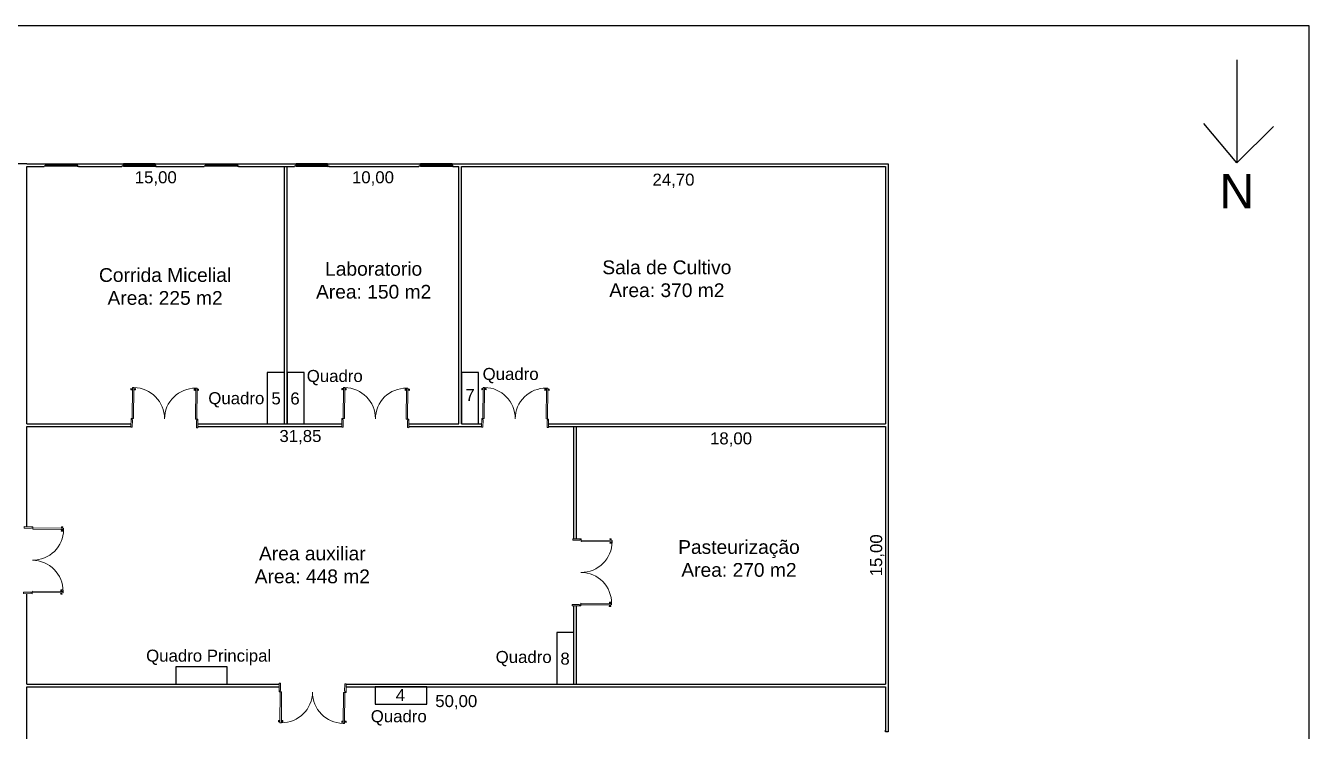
# Model space of a CAD drawing. Header units: millimetres. Extents: x 2943 to 3068, y 1960 to 2042.
# Drawn here: x 2993.1 to 3067.8, y 2001 to 2042.1 of the extents above; entities that cross this region are included whole.
import ezdxf

# ---------------------------------------------------------------- set-up
doc = ezdxf.new("R2010")
doc.units = ezdxf.units.MM
doc.styles.get("Standard").update_dxf_attribs({"font": 'arial.ttf'})
doc.dimstyles.new('cotas internas', dxfattribs={"dimtxt": 0.7, "dimasz": 2.5, "dimexe": 1.25, "dimexo": 0.625, "dimgap": 0.0625, "dimtad": 1, "dimzin": 1, "dimtxsty": 'Standard', "dimcen": 2.5, "dimse1": 1, "dimse2": 1, "dimsd1": 1, "dimsd2": 1, "dimadec": 0, "dimazin": 0, "dimtfac": 1, "dimtmove": 0, "dimatfit": 3, "dimfxl": 1, "dimarcsym": 0})

# ---------------------------------------------------------------- blocks, each defined once
blk = doc.blocks.new('*D25')
at = {"layer": 'Defpoints', "color": 0, "transparency": 16777216}
for p in [(2993.152, 2033.873), (3008.152, 2033.873), (3008.152, 2032.689)]:
    blk.add_point(p, dxfattribs=at)
at = {"color": 0, "transparency": 16777216, "insert": (3000.652, 2033.172), "char_height": 0.7, "attachment_point": 5}
blk.add_mtext('15,00', dxfattribs=at)
blk = doc.blocks.new('*D26')
at = {"layer": 'Defpoints', "color": 0, "transparency": 16777216}
for p in [(3008.302, 2033.873), (3018.302, 2033.873), (3018.302, 2032.689)]:
    blk.add_point(p, dxfattribs=at)
at = {"color": 0, "transparency": 16777216, "insert": (3013.302, 2033.172), "char_height": 0.7, "attachment_point": 5}
blk.add_mtext('10,00', dxfattribs=at)
blk = doc.blocks.new('*D27')
at = {"layer": 'Defpoints', "color": 0, "transparency": 16777216}
for p in [(3018.452, 2033.873), (3043.152, 2033.873), (3043.152, 2032.551)]:
    blk.add_point(p, dxfattribs=at)
at = {"color": 0, "transparency": 16777216, "insert": (3030.802, 2033.034), "char_height": 0.7, "attachment_point": 5}
blk.add_mtext('24,70', dxfattribs=at)
blk = doc.blocks.new('*D30')
at = {"layer": 'Defpoints', "color": 0, "transparency": 16777216}
for p in [(2993.152, 2003.57), (3043.152, 2003.57), (3043.152, 2002.192)]:
    blk.add_point(p, dxfattribs=at)
at = {"color": 0, "transparency": 16777216, "insert": (3018.152, 2002.675), "char_height": 0.7, "attachment_point": 5}
blk.add_mtext('50,00', dxfattribs=at)
blk = doc.blocks.new('*D31')
at = {"layer": 'Defpoints', "color": 0, "transparency": 16777216}
for p in [(2993.152, 2003.57), (2993.152, 1973.573), (2994.777, 1973.573)]:
    blk.add_point(p, dxfattribs=at)
at = {"color": 0, "transparency": 16777216, "insert": (2994.294, 1988.571), "char_height": 0.7, "attachment_point": 5, "rotation": 90}
blk.add_mtext('30,00', dxfattribs=at)
blk = doc.blocks.new('*D32')
at = {"layer": 'Defpoints', "color": 0, "transparency": 16777216}
for p in [(3025.152, 2018.724), (3043.152, 2018.724), (3043.152, 2017.487)]:
    blk.add_point(p, dxfattribs=at)
at = {"color": 0, "transparency": 16777216, "insert": (3034.152, 2017.97), "char_height": 0.7, "attachment_point": 5}
blk.add_mtext('18,00', dxfattribs=at)
blk = doc.blocks.new('*D33')
at = {"layer": 'Defpoints', "color": 0, "transparency": 16777216}
for p in [(3043.152, 2018.725), (3043.152, 2003.724), (3043.152, 2003.724)]:
    blk.add_point(p, dxfattribs=at)
at = {"color": 0, "transparency": 16777216, "insert": (3042.669, 2011.225), "char_height": 0.7, "attachment_point": 5, "rotation": 90}
blk.add_mtext('15,00', dxfattribs=at)
blk = doc.blocks.new('*D34')
at = {"layer": 'Defpoints', "color": 0, "transparency": 16777216}
for p in [(2993.152, 2018.724), (3025.002, 2018.724), (3025.002, 2017.625)]:
    blk.add_point(p, dxfattribs=at)
at = {"color": 0, "transparency": 16777216, "insert": (3009.077, 2018.108), "char_height": 0.7, "attachment_point": 5}
blk.add_mtext('31,85', dxfattribs=at)

msp = doc.modelspace()

# ---------------------------------------------------------------- linework, layer by layer
for p, q in [((3067.83, 2042.064), (2942.837, 2042.064)), ((3067.83, 1960.226), (3067.83, 2042.064)), ((3063.613, 2040.076), (3063.613, 2034.076)), ((3063.613, 2034.076), (3061.678, 2036.368)), ((3063.613, 2034.076), (3065.739, 2036.192)), ((2993.152, 2034.023), (2990.724, 2034.023)), ((2993.152, 2034.023), (2994.146, 2034.023)), ((2994.246, 2034.025), (2996.084, 2034.023)), ((2996.146, 2034.023), (2998.678, 2034.023)), ((3000.616, 2034.023), (2998.778, 2034.023)), ((3000.678, 2034.023), (3003.47, 2034.023)), ((3003.57, 2034.025), (3005.407, 2034.023)), ((3005.47, 2034.023), (3008.725, 2034.023)), ((3010.662, 2034.023), (3008.825, 2034.025)), ((3010.725, 2034.023), (3015.967, 2034.023)), ((3017.905, 2034.023), (3016.067, 2034.025)), ((3017.967, 2034.023), (3043.302, 2034.023)), ((3043.302, 2034.023), (3043.302, 2001.009)), ((2993.152, 2018.875), (2993.152, 2033.873)), ((2993.152, 2033.873), (2994.146, 2033.873)), ((2996.084, 2033.873), (2994.246, 2033.875)), ((2994.265, 2033.978), (2995.632, 2033.976)), ((2994.265, 2033.922), (2995.632, 2033.919)), ((2996.065, 2033.976), (2995.632, 2033.976)), ((2996.065, 2033.919), (2995.632, 2033.919)), ((2996.146, 2033.873), (2998.678, 2033.873)), ((2998.778, 2033.875), (3000.616, 2033.873)), ((2998.797, 2033.978), (3000.164, 2033.976)), ((2998.797, 2033.922), (3000.164, 2033.919)), ((3000.597, 2033.976), (3000.164, 2033.976)), ((3000.597, 2033.919), (3000.164, 2033.919)), ((3000.678, 2033.873), (3003.47, 2033.873)), ((3005.407, 2033.873), (3003.57, 2033.875)), ((3003.588, 2033.978), (3004.956, 2033.976)), ((3003.588, 2033.922), (3004.956, 2033.919)), ((3005.389, 2033.976), (3004.956, 2033.976)), ((3005.389, 2033.919), (3004.956, 2033.919)), ((3005.47, 2033.873), (3008.725, 2033.873)), ((3008.152, 2018.875), (3008.152, 2033.873)), ((3008.302, 2018.875), (3008.302, 2033.873)), ((3008.825, 2033.875), (3010.662, 2033.873)), ((3008.844, 2033.978), (3010.211, 2033.976)), ((3008.844, 2033.922), (3010.211, 2033.919)), ((3010.644, 2033.976), (3010.211, 2033.976)), ((3010.644, 2033.919), (3010.211, 2033.919)), ((3010.725, 2033.873), (3015.967, 2033.873)), ((3016.067, 2033.875), (3017.905, 2033.873)), ((3016.086, 2033.978), (3017.453, 2033.976)), ((3016.086, 2033.922), (3017.453, 2033.919)), ((3017.886, 2033.976), (3017.453, 2033.976)), ((3017.886, 2033.919), (3017.453, 2033.919)), ((3017.967, 2033.873), (3018.302, 2033.873)), ((3018.302, 2018.875), (3018.302, 2033.873)), ((3018.452, 2018.875), (3018.452, 2033.873)), ((3018.452, 2033.873), (3043.152, 2033.873)), ((3043.152, 2033.873), (3043.152, 2018.875)), ((2993.152, 2018.875), (2999.209, 2018.875)), ((2993.152, 2018.725), (2999.208, 2018.725)), ((2993.152, 2012.894), (2993.152, 2018.724)), ((3003.108, 2018.725), (3011.486, 2018.725)), ((3003.109, 2018.875), (3011.487, 2018.875)), ((3015.386, 2018.725), (3019.629, 2018.725)), ((3015.388, 2018.875), (3018.302, 2018.875)), ((3018.452, 2018.875), (3019.63, 2018.875)), ((3023.529, 2018.725), (3043.152, 2018.725)), ((3023.531, 2018.875), (3043.152, 2018.875)), ((3025.002, 2012.186), (3025.002, 2018.724)), ((3025.152, 2012.185), (3025.152, 2018.724)), ((3043.152, 2018.725), (3043.152, 2003.724)), ((2993.152, 2003.724), (2993.152, 2008.994)), ((3025.002, 2003.724), (3025.002, 2008.286)), ((3025.152, 2003.724), (3025.152, 2008.284)), ((2993.152, 2003.724), (3007.837, 2003.724)), ((2993.152, 2003.574), (3007.835, 2003.574)), ((2993.152, 1973.573), (2993.152, 2003.57)), ((3011.735, 2003.574), (3043.152, 2003.574)), ((3011.737, 2003.724), (3043.152, 2003.724)), ((3043.152, 2003.574), (3043.152, 2001.009))]:
    msp.add_line(p, q)
at = {"lineweight": 9}
for p, q in [((2999.21, 2020.939), (2999.21, 2020.859)), ((2999.258, 2020.929), (2999.21, 2020.939)), ((2999.258, 2020.869), (2999.21, 2020.859)), ((2999.258, 2020.916), (2999.258, 2020.929)), ((2999.266, 2020.916), (2999.258, 2020.916)), ((2999.258, 2020.881), (2999.258, 2020.916)), ((2999.266, 2020.881), (2999.258, 2020.881)), ((2999.258, 2020.881), (2999.258, 2020.869)), ((2999.266, 2020.916), (2999.266, 2020.921)), ((2999.274, 2020.921), (2999.266, 2020.921)), ((2999.266, 2020.881), (2999.266, 2020.916)), ((2999.266, 2020.881), (2999.266, 2020.877)), ((2999.274, 2020.876), (2999.266, 2020.877)), ((2999.282, 2020.927), (2999.274, 2020.927)), ((2999.274, 2020.921), (2999.274, 2020.927)), ((2999.274, 2020.876), (2999.274, 2020.921)), ((2999.274, 2020.876), (2999.274, 2020.87)), ((2999.282, 2020.87), (2999.274, 2020.87)), ((2999.295, 2020.951), (2999.282, 2020.927)), ((2999.282, 2020.87), (2999.282, 2020.927)), ((2999.294, 2020.846), (2999.282, 2020.87)), ((2999.294, 2020.846), (2999.295, 2020.951)), ((2999.298, 2020.846), (2999.294, 2020.846)), ((2999.298, 2020.951), (2999.295, 2020.951)), ((2999.377, 2020.845), (2999.38, 2020.845)), ((2999.378, 2020.95), (2999.381, 2020.95)), ((2999.38, 2020.845), (2999.381, 2020.95)), ((2999.38, 2020.845), (2999.393, 2020.869)), ((2999.381, 2020.95), (2999.394, 2020.926)), ((2999.393, 2020.869), (2999.394, 2020.926)), ((2999.393, 2020.869), (2999.401, 2020.869)), ((2999.394, 2020.926), (2999.402, 2020.926)), ((2999.401, 2020.875), (2999.402, 2020.92)), ((2999.401, 2020.875), (2999.401, 2020.869)), ((2999.401, 2020.875), (2999.409, 2020.875)), ((2999.402, 2020.92), (2999.402, 2020.926)), ((2999.402, 2020.92), (2999.41, 2020.92)), ((2999.409, 2020.88), (2999.41, 2020.915)), ((2999.409, 2020.88), (2999.409, 2020.875)), ((2999.409, 2020.88), (2999.417, 2020.88)), ((2999.41, 2020.915), (2999.41, 2020.92)), ((2999.41, 2020.915), (2999.417, 2020.915)), ((2999.417, 2020.915), (2999.418, 2020.928)), ((2999.417, 2020.88), (2999.417, 2020.915)), ((2999.417, 2020.88), (2999.417, 2020.867)), ((2999.417, 2020.867), (2999.464, 2020.857)), ((2999.418, 2020.928), (2999.466, 2020.936)), ((2999.466, 2020.936), (2999.464, 2020.857)), ((3002.89, 2020.905), (3002.89, 2020.825)), ((3002.938, 2020.895), (3002.89, 2020.905)), ((3002.938, 2020.835), (3002.89, 2020.825)), ((3002.938, 2020.882), (3002.938, 2020.895)), ((3002.946, 2020.882), (3002.938, 2020.882)), ((3002.938, 2020.847), (3002.938, 2020.882)), ((3002.946, 2020.847), (3002.938, 2020.847)), ((3002.938, 2020.847), (3002.938, 2020.835)), ((3002.946, 2020.882), (3002.946, 2020.887)), ((3002.954, 2020.887), (3002.946, 2020.887)), ((3002.946, 2020.847), (3002.946, 2020.882)), ((3002.946, 2020.847), (3002.946, 2020.843)), ((3002.954, 2020.843), (3002.946, 2020.843)), ((3002.962, 2020.894), (3002.954, 2020.894)), ((3002.954, 2020.887), (3002.954, 2020.894)), ((3002.954, 2020.843), (3002.954, 2020.887)), ((3002.954, 2020.843), (3002.954, 2020.836)), ((3002.962, 2020.836), (3002.954, 2020.836)), ((3002.975, 2020.917), (3002.962, 2020.894)), ((3002.962, 2020.836), (3002.962, 2020.894)), ((3002.974, 2020.812), (3002.962, 2020.836)), ((3002.974, 2020.812), (3002.975, 2020.917)), ((3002.977, 2020.812), (3002.974, 2020.812)), ((3002.978, 2020.917), (3002.975, 2020.917)), ((3003.056, 2020.812), (3003.06, 2020.812)), ((3003.058, 2020.917), (3003.061, 2020.917)), ((3003.06, 2020.812), (3003.061, 2020.917)), ((3003.06, 2020.812), (3003.073, 2020.835)), ((3003.061, 2020.917), (3003.074, 2020.893)), ((3003.073, 2020.835), (3003.074, 2020.893)), ((3003.073, 2020.835), (3003.081, 2020.835)), ((3003.074, 2020.893), (3003.082, 2020.892)), ((3003.081, 2020.841), (3003.082, 2020.886)), ((3003.081, 2020.841), (3003.081, 2020.835)), ((3003.081, 2020.841), (3003.089, 2020.841)), ((3003.082, 2020.886), (3003.082, 2020.892)), ((3003.082, 2020.886), (3003.089, 2020.886)), ((3003.089, 2020.881), (3003.089, 2020.886)), ((3003.089, 2020.846), (3003.089, 2020.881)), ((3003.089, 2020.881), (3003.097, 2020.881)), ((3003.089, 2020.846), (3003.089, 2020.841)), ((3003.089, 2020.846), (3003.097, 2020.846)), ((3003.097, 2020.881), (3003.098, 2020.894)), ((3003.097, 2020.846), (3003.097, 2020.881)), ((3003.097, 2020.846), (3003.097, 2020.833)), ((3003.097, 2020.833), (3003.144, 2020.823)), ((3003.098, 2020.894), (3003.145, 2020.903)), ((3003.145, 2020.903), (3003.144, 2020.823)), ((3011.489, 2020.941), (3011.489, 2020.861)), ((3011.536, 2020.931), (3011.489, 2020.941)), ((3011.536, 2020.871), (3011.489, 2020.861)), ((3011.536, 2020.918), (3011.536, 2020.931)), ((3011.544, 2020.918), (3011.536, 2020.918)), ((3011.536, 2020.883), (3011.536, 2020.918)), ((3011.544, 2020.883), (3011.536, 2020.883)), ((3011.536, 2020.883), (3011.536, 2020.871)), ((3011.544, 2020.918), (3011.544, 2020.923)), ((3011.552, 2020.923), (3011.544, 2020.923)), ((3011.544, 2020.883), (3011.544, 2020.918)), ((3011.544, 2020.883), (3011.544, 2020.879)), ((3011.552, 2020.878), (3011.544, 2020.879)), ((3011.56, 2020.929), (3011.552, 2020.929)), ((3011.552, 2020.923), (3011.552, 2020.929)), ((3011.552, 2020.878), (3011.552, 2020.923)), ((3011.552, 2020.878), (3011.552, 2020.872)), ((3011.56, 2020.872), (3011.552, 2020.872)), ((3011.573, 2020.953), (3011.56, 2020.929)), ((3011.56, 2020.872), (3011.56, 2020.929)), ((3011.573, 2020.848), (3011.56, 2020.872)), ((3011.573, 2020.848), (3011.573, 2020.953)), ((3011.576, 2020.953), (3011.573, 2020.953)), ((3011.576, 2020.848), (3011.573, 2020.848)), ((3011.655, 2020.847), (3011.658, 2020.847)), ((3011.657, 2020.952), (3011.66, 2020.952)), ((3011.658, 2020.847), (3011.66, 2020.952)), ((3011.658, 2020.847), (3011.671, 2020.871)), ((3011.66, 2020.952), (3011.672, 2020.928)), ((3011.671, 2020.871), (3011.672, 2020.928)), ((3011.671, 2020.871), (3011.679, 2020.871)), ((3011.672, 2020.928), (3011.68, 2020.928)), ((3011.679, 2020.877), (3011.68, 2020.922)), ((3011.679, 2020.877), (3011.679, 2020.871)), ((3011.679, 2020.877), (3011.687, 2020.877)), ((3011.68, 2020.922), (3011.68, 2020.928)), ((3011.68, 2020.922), (3011.688, 2020.922)), ((3011.687, 2020.882), (3011.688, 2020.917)), ((3011.687, 2020.882), (3011.687, 2020.877)), ((3011.687, 2020.882), (3011.695, 2020.882)), ((3011.688, 2020.917), (3011.688, 2020.922)), ((3011.688, 2020.917), (3011.696, 2020.917)), ((3011.695, 2020.882), (3011.696, 2020.917)), ((3011.695, 2020.882), (3011.695, 2020.869)), ((3011.695, 2020.869), (3011.743, 2020.859)), ((3011.696, 2020.93), (3011.744, 2020.938)), ((3011.696, 2020.917), (3011.696, 2020.93)), ((3011.744, 2020.938), (3011.743, 2020.859)), ((3015.169, 2020.907), (3015.168, 2020.827)), ((3015.216, 2020.837), (3015.168, 2020.827)), ((3015.216, 2020.897), (3015.169, 2020.907)), ((3015.216, 2020.884), (3015.216, 2020.897)), ((3015.224, 2020.884), (3015.216, 2020.884)), ((3015.216, 2020.849), (3015.216, 2020.884)), ((3015.224, 2020.849), (3015.216, 2020.849)), ((3015.216, 2020.849), (3015.216, 2020.837)), ((3015.224, 2020.884), (3015.224, 2020.889)), ((3015.232, 2020.889), (3015.224, 2020.889)), ((3015.224, 2020.849), (3015.224, 2020.884)), ((3015.224, 2020.849), (3015.224, 2020.845)), ((3015.232, 2020.845), (3015.224, 2020.845)), ((3015.24, 2020.896), (3015.232, 2020.896)), ((3015.232, 2020.889), (3015.232, 2020.896)), ((3015.232, 2020.845), (3015.232, 2020.889)), ((3015.232, 2020.845), (3015.232, 2020.838)), ((3015.24, 2020.838), (3015.232, 2020.838)), ((3015.253, 2020.919), (3015.24, 2020.896)), ((3015.24, 2020.838), (3015.24, 2020.896)), ((3015.253, 2020.814), (3015.24, 2020.838)), ((3015.256, 2020.919), (3015.253, 2020.919)), ((3015.253, 2020.814), (3015.253, 2020.919)), ((3015.256, 2020.814), (3015.253, 2020.814)), ((3015.335, 2020.814), (3015.338, 2020.814)), ((3015.337, 2020.919), (3015.34, 2020.919)), ((3015.338, 2020.814), (3015.34, 2020.919)), ((3015.338, 2020.814), (3015.351, 2020.837)), ((3015.34, 2020.919), (3015.352, 2020.895)), ((3015.351, 2020.837), (3015.352, 2020.895)), ((3015.351, 2020.837), (3015.359, 2020.837)), ((3015.352, 2020.895), (3015.36, 2020.894)), ((3015.359, 2020.843), (3015.36, 2020.888)), ((3015.359, 2020.843), (3015.359, 2020.837)), ((3015.359, 2020.843), (3015.367, 2020.843)), ((3015.36, 2020.888), (3015.36, 2020.894)), ((3015.36, 2020.888), (3015.368, 2020.888)), ((3015.367, 2020.848), (3015.368, 2020.883)), ((3015.367, 2020.848), (3015.367, 2020.843)), ((3015.367, 2020.848), (3015.375, 2020.848)), ((3015.368, 2020.883), (3015.368, 2020.888)), ((3015.368, 2020.883), (3015.376, 2020.883)), ((3015.375, 2020.848), (3015.376, 2020.883)), ((3015.375, 2020.848), (3015.375, 2020.835)), ((3015.375, 2020.835), (3015.423, 2020.825)), ((3015.376, 2020.896), (3015.424, 2020.905)), ((3015.376, 2020.883), (3015.376, 2020.896)), ((3015.424, 2020.905), (3015.423, 2020.825)), ((3019.632, 2020.944), (3019.632, 2020.864)), ((3019.68, 2020.934), (3019.632, 2020.944)), ((3019.679, 2020.874), (3019.632, 2020.864)), ((3019.679, 2020.886), (3019.68, 2020.921)), ((3019.687, 2020.886), (3019.679, 2020.886)), ((3019.679, 2020.886), (3019.679, 2020.874)), ((3019.68, 2020.921), (3019.68, 2020.934)), ((3019.688, 2020.921), (3019.68, 2020.921)), ((3019.687, 2020.886), (3019.688, 2020.921)), ((3019.687, 2020.886), (3019.687, 2020.882)), ((3019.695, 2020.882), (3019.687, 2020.882)), ((3019.688, 2020.921), (3019.688, 2020.926)), ((3019.695, 2020.926), (3019.688, 2020.926)), ((3019.695, 2020.926), (3019.696, 2020.933)), ((3019.695, 2020.882), (3019.695, 2020.926)), ((3019.695, 2020.882), (3019.695, 2020.875)), ((3019.703, 2020.875), (3019.695, 2020.875)), ((3019.703, 2020.933), (3019.696, 2020.933)), ((3019.716, 2020.956), (3019.703, 2020.933)), ((3019.703, 2020.875), (3019.703, 2020.933)), ((3019.716, 2020.851), (3019.703, 2020.875)), ((3019.716, 2020.851), (3019.716, 2020.956)), ((3019.719, 2020.956), (3019.716, 2020.956)), ((3019.719, 2020.851), (3019.716, 2020.851)), ((3019.798, 2020.851), (3019.801, 2020.851)), ((3019.8, 2020.956), (3019.803, 2020.956)), ((3019.801, 2020.851), (3019.803, 2020.956)), ((3019.801, 2020.851), (3019.814, 2020.874)), ((3019.803, 2020.956), (3019.815, 2020.932)), ((3019.814, 2020.874), (3019.815, 2020.932)), ((3019.814, 2020.874), (3019.822, 2020.874)), ((3019.815, 2020.932), (3019.823, 2020.931)), ((3019.822, 2020.881), (3019.823, 2020.925)), ((3019.822, 2020.881), (3019.822, 2020.874)), ((3019.822, 2020.881), (3019.83, 2020.88)), ((3019.823, 2020.925), (3019.823, 2020.931)), ((3019.823, 2020.925), (3019.831, 2020.925)), ((3019.831, 2020.885), (3019.83, 2020.88)), ((3019.831, 2020.92), (3019.831, 2020.925)), ((3019.831, 2020.885), (3019.831, 2020.92)), ((3019.831, 2020.92), (3019.839, 2020.92)), ((3019.831, 2020.885), (3019.838, 2020.885)), ((3019.838, 2020.885), (3019.839, 2020.92)), ((3019.838, 2020.885), (3019.838, 2020.872)), ((3019.838, 2020.872), (3019.886, 2020.862)), ((3019.839, 2020.933), (3019.887, 2020.942)), ((3019.839, 2020.92), (3019.839, 2020.933)), ((3019.887, 2020.942), (3019.886, 2020.862)), ((3023.312, 2020.91), (3023.312, 2020.831)), ((3023.359, 2020.9), (3023.312, 2020.91)), ((3023.359, 2020.84), (3023.312, 2020.831)), ((3023.359, 2020.888), (3023.359, 2020.9)), ((3023.367, 2020.888), (3023.359, 2020.888)), ((3023.359, 2020.853), (3023.359, 2020.888)), ((3023.367, 2020.853), (3023.359, 2020.853)), ((3023.359, 2020.853), (3023.359, 2020.84)), ((3023.367, 2020.888), (3023.367, 2020.892)), ((3023.375, 2020.892), (3023.367, 2020.892)), ((3023.367, 2020.853), (3023.367, 2020.888)), ((3023.367, 2020.853), (3023.367, 2020.848)), ((3023.375, 2020.848), (3023.367, 2020.848)), ((3023.383, 2020.899), (3023.375, 2020.899)), ((3023.375, 2020.892), (3023.375, 2020.899)), ((3023.375, 2020.848), (3023.375, 2020.892)), ((3023.375, 2020.848), (3023.375, 2020.841)), ((3023.383, 2020.841), (3023.375, 2020.841)), ((3023.396, 2020.923), (3023.383, 2020.899)), ((3023.383, 2020.841), (3023.383, 2020.899)), ((3023.396, 2020.818), (3023.383, 2020.841)), ((3023.399, 2020.923), (3023.396, 2020.923)), ((3023.396, 2020.818), (3023.396, 2020.923)), ((3023.399, 2020.818), (3023.396, 2020.818)), ((3023.478, 2020.817), (3023.481, 2020.817)), ((3023.48, 2020.922), (3023.483, 2020.922)), ((3023.481, 2020.817), (3023.483, 2020.922)), ((3023.481, 2020.817), (3023.494, 2020.84)), ((3023.483, 2020.922), (3023.495, 2020.898)), ((3023.494, 2020.84), (3023.495, 2020.898)), ((3023.494, 2020.84), (3023.502, 2020.84)), ((3023.495, 2020.898), (3023.503, 2020.898)), ((3023.502, 2020.847), (3023.503, 2020.891)), ((3023.502, 2020.847), (3023.502, 2020.84)), ((3023.502, 2020.847), (3023.51, 2020.847)), ((3023.503, 2020.891), (3023.503, 2020.898)), ((3023.503, 2020.891), (3023.511, 2020.891)), ((3023.51, 2020.851), (3023.511, 2020.886)), ((3023.51, 2020.851), (3023.51, 2020.847)), ((3023.51, 2020.851), (3023.518, 2020.851)), ((3023.511, 2020.886), (3023.511, 2020.891)), ((3023.511, 2020.886), (3023.519, 2020.886)), ((3023.518, 2020.851), (3023.519, 2020.886)), ((3023.518, 2020.851), (3023.518, 2020.838)), ((3023.518, 2020.838), (3023.566, 2020.828)), ((3023.519, 2020.899), (3023.567, 2020.908)), ((3023.519, 2020.886), (3023.519, 2020.899)), ((3023.567, 2020.908), (3023.566, 2020.828)), ((2995.141, 2012.726), (2995.141, 2012.723)), ((2995.141, 2012.723), (2995.246, 2012.721)), ((2995.141, 2012.723), (2995.164, 2012.71)), ((2995.142, 2012.808), (2995.165, 2012.821)), ((2995.142, 2012.805), (2995.142, 2012.808)), ((2995.142, 2012.808), (2995.247, 2012.808)), ((2995.162, 2012.686), (2995.152, 2012.638)), ((2995.232, 2012.637), (2995.152, 2012.638)), ((2995.234, 2012.892), (2995.155, 2012.893)), ((2995.164, 2012.845), (2995.155, 2012.893)), ((2995.175, 2012.686), (2995.162, 2012.686)), ((2995.177, 2012.845), (2995.164, 2012.845)), ((2995.164, 2012.71), (2995.222, 2012.709)), ((2995.164, 2012.71), (2995.164, 2012.702)), ((2995.171, 2012.702), (2995.164, 2012.702)), ((2995.165, 2012.821), (2995.166, 2012.829)), ((2995.165, 2012.821), (2995.223, 2012.821)), ((2995.172, 2012.829), (2995.166, 2012.829)), ((2995.171, 2012.702), (2995.215, 2012.701)), ((2995.171, 2012.702), (2995.171, 2012.694)), ((2995.175, 2012.694), (2995.171, 2012.694)), ((2995.172, 2012.829), (2995.172, 2012.837)), ((2995.177, 2012.837), (2995.172, 2012.837)), ((2995.172, 2012.829), (2995.216, 2012.829)), ((2995.175, 2012.694), (2995.21, 2012.693)), ((2995.175, 2012.694), (2995.175, 2012.686)), ((2995.175, 2012.686), (2995.21, 2012.685)), ((2995.177, 2012.837), (2995.177, 2012.845)), ((2995.177, 2012.845), (2995.212, 2012.845)), ((2995.177, 2012.837), (2995.212, 2012.837)), ((2995.21, 2012.693), (2995.21, 2012.685)), ((2995.21, 2012.693), (2995.215, 2012.693)), ((2995.21, 2012.685), (2995.223, 2012.685)), ((2995.212, 2012.845), (2995.224, 2012.845)), ((2995.212, 2012.837), (2995.212, 2012.845)), ((2995.212, 2012.837), (2995.216, 2012.837)), ((2995.215, 2012.701), (2995.222, 2012.701)), ((2995.215, 2012.701), (2995.215, 2012.693)), ((2995.216, 2012.829), (2995.216, 2012.837)), ((2995.216, 2012.829), (2995.223, 2012.829)), ((2995.246, 2012.721), (2995.222, 2012.709)), ((2995.222, 2012.709), (2995.222, 2012.701)), ((2995.223, 2012.821), (2995.223, 2012.829)), ((2995.247, 2012.808), (2995.223, 2012.821)), ((2995.223, 2012.685), (2995.232, 2012.637)), ((2995.224, 2012.845), (2995.234, 2012.892)), ((2995.246, 2012.724), (2995.246, 2012.721)), ((2995.247, 2012.805), (2995.247, 2012.808)), ((3027.087, 2012.099), (3027.111, 2012.112)), ((3027.087, 2012.096), (3027.087, 2012.099)), ((3027.087, 2012.099), (3027.192, 2012.099)), ((3027.087, 2012.017), (3027.087, 2012.014)), ((3027.087, 2012.014), (3027.192, 2012.012)), ((3027.087, 2012.014), (3027.11, 2012.001)), ((3027.108, 2011.977), (3027.098, 2011.93)), ((3027.178, 2011.928), (3027.098, 2011.93)), ((3027.18, 2012.184), (3027.1, 2012.184)), ((3027.11, 2012.136), (3027.1, 2012.184)), ((3027.121, 2011.977), (3027.108, 2011.977)), ((3027.123, 2012.136), (3027.11, 2012.136)), ((3027.11, 2012.001), (3027.168, 2012)), ((3027.11, 2012.001), (3027.11, 2011.993)), ((3027.117, 2011.993), (3027.11, 2011.993)), ((3027.111, 2012.112), (3027.111, 2012.12)), ((3027.118, 2012.12), (3027.111, 2012.12)), ((3027.111, 2012.112), (3027.169, 2012.112)), ((3027.117, 2011.993), (3027.116, 2011.985)), ((3027.121, 2011.985), (3027.116, 2011.985)), ((3027.117, 2011.993), (3027.161, 2011.992)), ((3027.118, 2012.12), (3027.118, 2012.128)), ((3027.123, 2012.128), (3027.118, 2012.128)), ((3027.118, 2012.12), (3027.162, 2012.12)), ((3027.121, 2011.985), (3027.156, 2011.984)), ((3027.121, 2011.985), (3027.121, 2011.977)), ((3027.121, 2011.977), (3027.156, 2011.976)), ((3027.123, 2012.128), (3027.123, 2012.136)), ((3027.123, 2012.136), (3027.158, 2012.136)), ((3027.123, 2012.128), (3027.158, 2012.128)), ((3027.156, 2011.984), (3027.156, 2011.976)), ((3027.156, 2011.984), (3027.161, 2011.984)), ((3027.156, 2011.976), (3027.169, 2011.976)), ((3027.158, 2012.136), (3027.17, 2012.136)), ((3027.158, 2012.128), (3027.158, 2012.136)), ((3027.158, 2012.128), (3027.162, 2012.128)), ((3027.161, 2011.992), (3027.168, 2011.992)), ((3027.161, 2011.992), (3027.161, 2011.984)), ((3027.162, 2012.12), (3027.162, 2012.128)), ((3027.162, 2012.12), (3027.169, 2012.12)), ((3027.192, 2012.012), (3027.168, 2012)), ((3027.168, 2012), (3027.168, 2011.992)), ((3027.169, 2012.112), (3027.169, 2012.12)), ((3027.192, 2012.099), (3027.169, 2012.112)), ((3027.169, 2011.976), (3027.178, 2011.928)), ((3027.17, 2012.136), (3027.18, 2012.184)), ((3027.192, 2012.096), (3027.192, 2012.099)), ((3027.192, 2012.016), (3027.192, 2012.012)), ((2995.107, 2009.046), (2995.107, 2009.043)), ((2995.107, 2009.043), (2995.212, 2009.041)), ((2995.107, 2009.043), (2995.131, 2009.03)), ((2995.108, 2009.128), (2995.132, 2009.141)), ((2995.108, 2009.125), (2995.108, 2009.128)), ((2995.108, 2009.128), (2995.213, 2009.128)), ((2995.129, 2009.006), (2995.118, 2008.959)), ((2995.198, 2008.957), (2995.118, 2008.959)), ((2995.2, 2009.213), (2995.121, 2009.213)), ((2995.13, 2009.165), (2995.121, 2009.213)), ((2995.141, 2009.006), (2995.129, 2009.006)), ((2995.143, 2009.165), (2995.13, 2009.165)), ((2995.131, 2009.03), (2995.188, 2009.029)), ((2995.131, 2009.03), (2995.131, 2009.022)), ((2995.137, 2009.022), (2995.131, 2009.022)), ((2995.132, 2009.141), (2995.132, 2009.149)), ((2995.138, 2009.149), (2995.132, 2009.149)), ((2995.132, 2009.141), (2995.189, 2009.141)), ((2995.137, 2009.022), (2995.181, 2009.021)), ((2995.137, 2009.022), (2995.137, 2009.014)), ((2995.142, 2009.014), (2995.137, 2009.014)), ((2995.138, 2009.149), (2995.138, 2009.157)), ((2995.143, 2009.157), (2995.138, 2009.157)), ((2995.138, 2009.149), (2995.183, 2009.149)), ((2995.142, 2009.014), (2995.141, 2009.006)), ((2995.141, 2009.006), (2995.176, 2009.005)), ((2995.142, 2009.014), (2995.177, 2009.013)), ((2995.143, 2009.157), (2995.143, 2009.165)), ((2995.143, 2009.165), (2995.178, 2009.165)), ((2995.143, 2009.157), (2995.178, 2009.157)), ((2995.177, 2009.013), (2995.176, 2009.005)), ((2995.176, 2009.005), (2995.189, 2009.005)), ((2995.177, 2009.013), (2995.181, 2009.013)), ((2995.178, 2009.165), (2995.191, 2009.165)), ((2995.178, 2009.157), (2995.178, 2009.165)), ((2995.178, 2009.157), (2995.183, 2009.157)), ((2995.181, 2009.021), (2995.188, 2009.021)), ((2995.181, 2009.021), (2995.181, 2009.013)), ((2995.183, 2009.149), (2995.183, 2009.157)), ((2995.183, 2009.149), (2995.189, 2009.149)), ((2995.212, 2009.041), (2995.188, 2009.029)), ((2995.188, 2009.029), (2995.188, 2009.021)), ((2995.189, 2009.141), (2995.189, 2009.149)), ((2995.213, 2009.128), (2995.189, 2009.141)), ((2995.189, 2009.005), (2995.198, 2008.957)), ((2995.191, 2009.165), (2995.2, 2009.213)), ((2995.212, 2009.045), (2995.212, 2009.041)), ((2995.213, 2009.125), (2995.213, 2009.128)), ((3027.053, 2008.337), (3027.053, 2008.334)), ((3027.053, 2008.334), (3027.158, 2008.333)), ((3027.053, 2008.334), (3027.077, 2008.321)), ((3027.054, 2008.42), (3027.078, 2008.432)), ((3027.054, 2008.416), (3027.054, 2008.42)), ((3027.054, 2008.42), (3027.159, 2008.419)), ((3027.075, 2008.297), (3027.064, 2008.25)), ((3027.144, 2008.248), (3027.064, 2008.25)), ((3027.146, 2008.504), (3027.067, 2008.504)), ((3027.076, 2008.456), (3027.067, 2008.504)), ((3027.087, 2008.297), (3027.075, 2008.297)), ((3027.089, 2008.456), (3027.076, 2008.456)), ((3027.077, 2008.321), (3027.076, 2008.313)), ((3027.083, 2008.313), (3027.076, 2008.313)), ((3027.077, 2008.321), (3027.134, 2008.32)), ((3027.078, 2008.432), (3027.078, 2008.44)), ((3027.084, 2008.44), (3027.078, 2008.44)), ((3027.078, 2008.432), (3027.135, 2008.432)), ((3027.083, 2008.313), (3027.127, 2008.312)), ((3027.083, 2008.313), (3027.083, 2008.305)), ((3027.087, 2008.305), (3027.083, 2008.305)), ((3027.084, 2008.44), (3027.084, 2008.448)), ((3027.089, 2008.448), (3027.084, 2008.448)), ((3027.084, 2008.44), (3027.128, 2008.44)), ((3027.087, 2008.305), (3027.122, 2008.304)), ((3027.087, 2008.305), (3027.087, 2008.297)), ((3027.087, 2008.297), (3027.122, 2008.297)), ((3027.089, 2008.448), (3027.089, 2008.456)), ((3027.089, 2008.456), (3027.124, 2008.456)), ((3027.089, 2008.448), (3027.124, 2008.448)), ((3027.122, 2008.304), (3027.122, 2008.297)), ((3027.122, 2008.304), (3027.127, 2008.304)), ((3027.122, 2008.297), (3027.135, 2008.296)), ((3027.124, 2008.456), (3027.136, 2008.456)), ((3027.124, 2008.448), (3027.124, 2008.456)), ((3027.124, 2008.448), (3027.129, 2008.448)), ((3027.127, 2008.312), (3027.134, 2008.312)), ((3027.127, 2008.312), (3027.127, 2008.304)), ((3027.128, 2008.44), (3027.129, 2008.448)), ((3027.128, 2008.44), (3027.135, 2008.44)), ((3027.158, 2008.333), (3027.134, 2008.32)), ((3027.134, 2008.32), (3027.134, 2008.312)), ((3027.135, 2008.432), (3027.135, 2008.44)), ((3027.159, 2008.419), (3027.135, 2008.432)), ((3027.135, 2008.296), (3027.144, 2008.248)), ((3027.136, 2008.456), (3027.146, 2008.504)), ((3027.158, 2008.336), (3027.158, 2008.333)), ((3027.159, 2008.416), (3027.159, 2008.419)), ((3007.799, 2001.531), (3007.8, 2001.611)), ((3007.847, 2001.54), (3007.799, 2001.531)), ((3007.848, 2001.601), (3007.8, 2001.611)), ((3007.847, 2001.588), (3007.848, 2001.601)), ((3007.847, 2001.588), (3007.847, 2001.553)), ((3007.855, 2001.588), (3007.847, 2001.588)), ((3007.855, 2001.553), (3007.847, 2001.553)), ((3007.847, 2001.553), (3007.847, 2001.54)), ((3007.855, 2001.588), (3007.855, 2001.593)), ((3007.863, 2001.592), (3007.855, 2001.593)), ((3007.855, 2001.588), (3007.855, 2001.553)), ((3007.855, 2001.553), (3007.855, 2001.548)), ((3007.863, 2001.548), (3007.855, 2001.548)), ((3007.863, 2001.592), (3007.864, 2001.599)), ((3007.863, 2001.592), (3007.863, 2001.548)), ((3007.863, 2001.548), (3007.863, 2001.541)), ((3007.871, 2001.541), (3007.863, 2001.541)), ((3007.871, 2001.599), (3007.864, 2001.599)), ((3007.885, 2001.622), (3007.871, 2001.599)), ((3007.871, 2001.599), (3007.871, 2001.541)), ((3007.883, 2001.517), (3007.871, 2001.541)), ((3007.885, 2001.622), (3007.883, 2001.517)), ((3007.886, 2001.517), (3007.883, 2001.517)), ((3007.888, 2001.622), (3007.885, 2001.622)), ((3007.966, 2001.516), (3007.97, 2001.516)), ((3007.967, 2001.621), (3007.97, 2001.621)), ((3007.97, 2001.621), (3007.983, 2001.598)), ((3007.97, 2001.621), (3007.97, 2001.516)), ((3007.97, 2001.516), (3007.982, 2001.54)), ((3007.983, 2001.598), (3007.982, 2001.54)), ((3007.982, 2001.54), (3007.99, 2001.54)), ((3007.983, 2001.598), (3007.991, 2001.598)), ((3007.991, 2001.591), (3007.99, 2001.547)), ((3007.99, 2001.547), (3007.998, 2001.547)), ((3007.99, 2001.547), (3007.99, 2001.54)), ((3007.991, 2001.591), (3007.991, 2001.598)), ((3007.991, 2001.591), (3007.998, 2001.591)), ((3007.998, 2001.586), (3007.998, 2001.591)), ((3007.998, 2001.586), (3008.006, 2001.586)), ((3007.998, 2001.586), (3007.998, 2001.551)), ((3007.998, 2001.551), (3007.998, 2001.547)), ((3007.998, 2001.551), (3008.006, 2001.551)), ((3008.006, 2001.599), (3008.054, 2001.609)), ((3008.006, 2001.586), (3008.006, 2001.599)), ((3008.006, 2001.586), (3008.006, 2001.551)), ((3008.006, 2001.551), (3008.006, 2001.539)), ((3008.006, 2001.539), (3008.054, 2001.529)), ((3008.054, 2001.529), (3008.054, 2001.609)), ((3011.479, 2001.498), (3011.48, 2001.577)), ((3011.527, 2001.506), (3011.479, 2001.498)), ((3011.527, 2001.567), (3011.48, 2001.577)), ((3011.527, 2001.554), (3011.527, 2001.567)), ((3011.527, 2001.554), (3011.527, 2001.519)), ((3011.535, 2001.554), (3011.527, 2001.554)), ((3011.535, 2001.519), (3011.527, 2001.519)), ((3011.527, 2001.519), (3011.527, 2001.506)), ((3011.535, 2001.554), (3011.535, 2001.559)), ((3011.543, 2001.559), (3011.535, 2001.559)), ((3011.535, 2001.554), (3011.535, 2001.519)), ((3011.535, 2001.519), (3011.535, 2001.514)), ((3011.543, 2001.514), (3011.535, 2001.514)), ((3011.543, 2001.514), (3011.542, 2001.508)), ((3011.55, 2001.508), (3011.542, 2001.508)), ((3011.543, 2001.559), (3011.543, 2001.565)), ((3011.551, 2001.565), (3011.543, 2001.565)), ((3011.543, 2001.559), (3011.543, 2001.514)), ((3011.551, 2001.565), (3011.55, 2001.508)), ((3011.563, 2001.483), (3011.55, 2001.508)), ((3011.564, 2001.588), (3011.551, 2001.565)), ((3011.564, 2001.588), (3011.563, 2001.483)), ((3011.566, 2001.483), (3011.563, 2001.483)), ((3011.568, 2001.588), (3011.564, 2001.588)), ((3011.646, 2001.483), (3011.65, 2001.483)), ((3011.647, 2001.588), (3011.65, 2001.588)), ((3011.65, 2001.588), (3011.662, 2001.564)), ((3011.65, 2001.588), (3011.65, 2001.483)), ((3011.65, 2001.483), (3011.662, 2001.506)), ((3011.662, 2001.564), (3011.67, 2001.564)), ((3011.662, 2001.564), (3011.662, 2001.506)), ((3011.662, 2001.506), (3011.67, 2001.506)), ((3011.67, 2001.557), (3011.67, 2001.564)), ((3011.67, 2001.557), (3011.678, 2001.557)), ((3011.67, 2001.557), (3011.67, 2001.513)), ((3011.67, 2001.513), (3011.678, 2001.513)), ((3011.67, 2001.513), (3011.67, 2001.506)), ((3011.678, 2001.553), (3011.678, 2001.557)), ((3011.678, 2001.553), (3011.686, 2001.553)), ((3011.678, 2001.553), (3011.678, 2001.518)), ((3011.678, 2001.518), (3011.678, 2001.513)), ((3011.678, 2001.518), (3011.686, 2001.518)), ((3011.686, 2001.565), (3011.734, 2001.575)), ((3011.686, 2001.553), (3011.686, 2001.565)), ((3011.686, 2001.553), (3011.686, 2001.518)), ((3011.686, 2001.518), (3011.686, 2001.505)), ((3011.686, 2001.505), (3011.734, 2001.495)), ((3011.734, 2001.495), (3011.734, 2001.575))]:
    msp.add_line(p, q, dxfattribs=at)
at = {"lineweight": 30}
for points in [[(2994.146, 2034.025), (2994.246, 2034.025), (2994.246, 2033.875), (2994.146, 2033.875)], [(2996.184, 2033.873), (2996.084, 2033.873), (2996.084, 2034.023), (2996.184, 2034.023)], [(2998.678, 2034.025), (2998.778, 2034.025), (2998.778, 2033.875), (2998.678, 2033.875)], [(3000.716, 2033.873), (3000.616, 2033.873), (3000.616, 2034.023), (3000.716, 2034.023)], [(3003.47, 2034.025), (3003.57, 2034.025), (3003.57, 2033.875), (3003.47, 2033.875)], [(3005.507, 2033.873), (3005.407, 2033.873), (3005.407, 2034.023), (3005.507, 2034.023)], [(3008.725, 2034.025), (3008.825, 2034.025), (3008.825, 2033.875), (3008.725, 2033.875)], [(3010.762, 2033.873), (3010.662, 2033.873), (3010.662, 2034.023), (3010.762, 2034.023)], [(3015.967, 2034.025), (3016.067, 2034.025), (3016.067, 2033.875), (3015.967, 2033.875)], [(3018.005, 2033.873), (3017.905, 2033.873), (3017.905, 2034.023), (3018.005, 2034.023)], [(3043.304, 2001.047), (3043.304, 2000.947), (3043.154, 2000.947), (3043.154, 2001.047)]]:
    msp.add_lwpolyline(points, dxfattribs=at)
for points in [[(2994.246, 2033.875), (2994.246, 2034.025)], [(2996.084, 2034.023), (2996.084, 2033.873)], [(2998.778, 2033.875), (2998.778, 2034.025)], [(3000.616, 2034.023), (3000.616, 2033.873)], [(3003.57, 2033.875), (3003.57, 2034.025)], [(3005.407, 2034.023), (3005.407, 2033.873)], [(3008.825, 2033.875), (3008.825, 2034.025)], [(3010.662, 2034.023), (3010.662, 2033.873)], [(3016.067, 2033.875), (3016.067, 2034.025)], [(3017.905, 2034.023), (3017.905, 2033.873)], [(2995.632, 2033.944), (2994.261, 2033.947), (2994.261, 2033.953), (2995.632, 2033.951)], [(2995.632, 2033.951), (2996.069, 2033.951), (2996.069, 2033.944), (2995.632, 2033.944)], [(3000.164, 2033.944), (2998.793, 2033.947), (2998.793, 2033.953), (3000.164, 2033.951)], [(3000.164, 2033.951), (3000.601, 2033.951), (3000.601, 2033.944), (3000.164, 2033.944)], [(3004.956, 2033.944), (3003.585, 2033.947), (3003.585, 2033.953), (3004.956, 2033.951)], [(3004.956, 2033.951), (3005.392, 2033.951), (3005.392, 2033.944), (3004.956, 2033.944)], [(3010.211, 2033.944), (3008.84, 2033.947), (3008.84, 2033.953), (3010.211, 2033.951)], [(3010.211, 2033.951), (3010.647, 2033.951), (3010.647, 2033.944), (3010.211, 2033.944)], [(3017.453, 2033.944), (3016.082, 2033.947), (3016.082, 2033.953), (3017.453, 2033.951)], [(3017.453, 2033.951), (3017.89, 2033.951), (3017.89, 2033.944), (3017.453, 2033.944)]]:
    msp.add_lwpolyline(points)
for points in [[(2994.246, 2033.978), (2994.246, 2033.922), (2994.265, 2033.922, 0.414214), (2994.271, 2033.928), (2994.271, 2033.944, 0.414214), (2994.269, 2033.947), (2994.261, 2033.947), (2994.261, 2033.953), (2994.269, 2033.953, 0.414214), (2994.271, 2033.955), (2994.271, 2033.971, 0.414214), (2994.265, 2033.978), (2994.265, 2033.978)], [(2996.084, 2033.919), (2996.084, 2033.976), (2996.065, 2033.976, 0.414214), (2996.059, 2033.969), (2996.059, 2033.953, 0.414214), (2996.061, 2033.951), (2996.069, 2033.951), (2996.069, 2033.944), (2996.061, 2033.944, 0.414214), (2996.059, 2033.942), (2996.059, 2033.926, 0.414214), (2996.065, 2033.919), (2996.065, 2033.919)], [(2998.778, 2033.978), (2998.778, 2033.922), (2998.797, 2033.922, 0.414214), (2998.803, 2033.928), (2998.803, 2033.944, 0.414214), (2998.801, 2033.947), (2998.793, 2033.947), (2998.793, 2033.953), (2998.801, 2033.953, 0.414214), (2998.803, 2033.955), (2998.803, 2033.971, 0.414214), (2998.797, 2033.978), (2998.797, 2033.978)], [(3000.616, 2033.919), (3000.616, 2033.976), (3000.597, 2033.976, 0.414214), (3000.591, 2033.969), (3000.591, 2033.953, 0.414214), (3000.593, 2033.951), (3000.601, 2033.951), (3000.601, 2033.944), (3000.593, 2033.944, 0.414214), (3000.591, 2033.942), (3000.591, 2033.926, 0.414214), (3000.597, 2033.919), (3000.597, 2033.919)], [(3003.57, 2033.978), (3003.57, 2033.922), (3003.588, 2033.922, 0.414214), (3003.595, 2033.928), (3003.595, 2033.944, 0.414214), (3003.592, 2033.947), (3003.585, 2033.947), (3003.585, 2033.953), (3003.592, 2033.953, 0.414214), (3003.595, 2033.955), (3003.595, 2033.971, 0.414214), (3003.588, 2033.978), (3003.588, 2033.978)], [(3005.407, 2033.919), (3005.407, 2033.976), (3005.389, 2033.976, 0.414214), (3005.382, 2033.969), (3005.382, 2033.953, 0.414214), (3005.385, 2033.951), (3005.392, 2033.951), (3005.392, 2033.944), (3005.385, 2033.944, 0.414214), (3005.382, 2033.942), (3005.382, 2033.926, 0.414214), (3005.389, 2033.919), (3005.389, 2033.919)], [(3008.825, 2033.978), (3008.825, 2033.922), (3008.844, 2033.922, 0.414214), (3008.85, 2033.928), (3008.85, 2033.944, 0.414214), (3008.848, 2033.947), (3008.84, 2033.947), (3008.84, 2033.953), (3008.848, 2033.953, 0.414214), (3008.85, 2033.955), (3008.85, 2033.971, 0.414214), (3008.844, 2033.978), (3008.844, 2033.978)], [(3010.662, 2033.919), (3010.662, 2033.976), (3010.644, 2033.976, 0.414214), (3010.637, 2033.969), (3010.637, 2033.953, 0.414214), (3010.64, 2033.951), (3010.647, 2033.951), (3010.647, 2033.944), (3010.64, 2033.944, 0.414214), (3010.637, 2033.942), (3010.637, 2033.926, 0.414214), (3010.644, 2033.919), (3010.644, 2033.919)], [(3016.067, 2033.978), (3016.067, 2033.922), (3016.086, 2033.922, 0.414214), (3016.092, 2033.928), (3016.092, 2033.944, 0.414214), (3016.09, 2033.947), (3016.082, 2033.947), (3016.082, 2033.953), (3016.09, 2033.953, 0.414214), (3016.092, 2033.955), (3016.092, 2033.971, 0.414214), (3016.086, 2033.978), (3016.086, 2033.978)], [(3017.905, 2033.919), (3017.905, 2033.976), (3017.886, 2033.976, 0.414214), (3017.88, 2033.969), (3017.88, 2033.953, 0.414214), (3017.882, 2033.951), (3017.89, 2033.951), (3017.89, 2033.944), (3017.882, 2033.944, 0.414214), (3017.88, 2033.942), (3017.88, 2033.926, 0.414214), (3017.886, 2033.919), (3017.886, 2033.919)]]:
    msp.add_lwpolyline(points, format="xyb", close=True)
for points in [[(3008.145, 2021.875), (3007.145, 2021.875), (3007.145, 2018.875), (3008.145, 2018.875)], [(3009.302, 2021.875), (3008.302, 2021.875), (3008.302, 2018.875), (3009.302, 2018.875)], [(3019.452, 2021.875), (3018.452, 2021.875), (3018.452, 2018.875), (3019.452, 2018.875)], [(3025.003, 2006.729), (3024.003, 2006.729), (3024.003, 2003.729), (3025.003, 2003.729)], [(3004.82, 2003.724), (3004.82, 2004.724), (3001.82, 2004.724), (3001.82, 2003.724)], [(3016.436, 2002.567), (3016.436, 2003.567), (3013.436, 2003.567), (3013.436, 2002.567)]]:
    msp.add_lwpolyline(points, close=True)
at = {"lineweight": 9, "ltscale": 0.3}
for points in [[(2999.362, 2019.191), (2999.282, 2019.192), (2999.298, 2020.992), (2999.378, 2020.991)], [(3002.962, 2019.158), (3003.042, 2019.157), (3003.058, 2020.957), (3002.978, 2020.958)], [(3011.64, 2019.193), (3011.56, 2019.194), (3011.577, 2020.994), (3011.657, 2020.993)], [(3015.24, 2019.16), (3015.32, 2019.159), (3015.337, 2020.959), (3015.257, 2020.96)], [(3019.783, 2019.196), (3019.703, 2019.197), (3019.72, 2020.997), (3019.8, 2020.996)], [(3023.383, 2019.163), (3023.463, 2019.162), (3023.48, 2020.962), (3023.4, 2020.963)], [(2999.272, 2019.192), (2999.271, 2019.112), (2999.291, 2019.112), (2999.287, 2018.692), (2999.207, 2018.692), (2999.212, 2019.192)], [(3003.052, 2019.157), (3003.051, 2019.077), (3003.031, 2019.077), (3003.027, 2018.657), (3003.107, 2018.656), (3003.112, 2019.156)], [(3011.55, 2019.194), (3011.55, 2019.114), (3011.57, 2019.114), (3011.566, 2018.694), (3011.486, 2018.694), (3011.49, 2019.194)], [(3015.33, 2019.159), (3015.329, 2019.079), (3015.309, 2019.079), (3015.306, 2018.659), (3015.386, 2018.658), (3015.39, 2019.158)], [(3019.693, 2019.197), (3019.693, 2019.117), (3019.713, 2019.117), (3019.709, 2018.697), (3019.629, 2018.697), (3019.633, 2019.197)], [(3023.473, 2019.162), (3023.473, 2019.082), (3023.453, 2019.082), (3023.449, 2018.662), (3023.529, 2018.662), (3023.533, 2019.162)], [(2993.487, 2012.831), (2993.407, 2012.832), (2993.407, 2012.812), (2992.987, 2012.815), (2992.988, 2012.895), (2993.488, 2012.891)], [(2993.486, 2012.741), (2993.487, 2012.821), (2995.287, 2012.804), (2995.286, 2012.724)], [(3025.433, 2012.122), (3025.353, 2012.123), (3025.353, 2012.103), (3024.933, 2012.107), (3024.934, 2012.187), (3025.434, 2012.182)], [(3025.432, 2012.032), (3025.433, 2012.112), (3027.233, 2012.095), (3027.232, 2012.015)], [(2993.452, 2009.051), (2993.372, 2009.052), (2993.373, 2009.072), (2992.953, 2009.076), (2992.952, 2008.996), (2993.452, 2008.991)], [(2993.453, 2009.141), (2993.452, 2009.061), (2995.252, 2009.044), (2995.253, 2009.124)], [(3025.398, 2008.342), (3025.318, 2008.343), (3025.318, 2008.363), (3024.898, 2008.367), (3024.898, 2008.287), (3025.398, 2008.282)], [(3025.399, 2008.432), (3025.398, 2008.352), (3027.198, 2008.336), (3027.199, 2008.416)], [(3007.892, 2003.277), (3007.893, 2003.357), (3007.913, 2003.357), (3007.917, 2003.777), (3007.837, 2003.777), (3007.832, 2003.277)], [(3011.672, 2003.242), (3011.673, 2003.322), (3011.653, 2003.322), (3011.657, 2003.742), (3011.737, 2003.742), (3011.732, 2003.242)], [(3007.982, 2003.276), (3007.902, 2003.277), (3007.886, 2001.477), (3007.966, 2001.476)], [(3011.582, 2003.243), (3011.662, 2003.242), (3011.646, 2001.442), (3011.566, 2001.443)]]:
    msp.add_lwpolyline(points, close=True, dxfattribs=at)
for centre, start, end in [((2999.362, 2019.191), 359.47335, 89.47335), ((3002.962, 2019.158), 89.47335, 179.47335), ((3011.64, 2019.193), 359.47335, 89.47335), ((3015.24, 2019.16), 89.47335, 179.47335), ((3019.783, 2019.196), 359.47335, 89.47335), ((3023.383, 2019.163), 89.47335, 179.47335), ((2993.486, 2012.741), 269.47335, 359.47335), ((3025.432, 2012.032), 269.47335, 359.47335), ((2993.453, 2009.141), 359.47335, 89.47335), ((3025.399, 2008.432), 359.47335, 89.47335), ((3007.982, 2003.276), 269.47335, 359.47335), ((3011.582, 2003.243), 179.47335, 269.47335)]:
    msp.add_arc(centre, 1.8, start, end, dxfattribs=at)

# ---------------------------------------------------------------- texts
msp.add_text('N', height=2).set_placement((3062.597, 2031.435))
at = {"attachment_point": 1}
for s, width, heights, insert, char_height in [('\\pxqc;Laboratorio\\PArea: 150 m2', 11.2183, [0], (3007.731, 2028.306), 0.8), ('\\pxqc;Sala de Cultivo\\PArea: 370 m2', 11.2183, [0], (3024.806, 2028.395), 0.8), ('\\pxqc;Corrida Micelial\\PArea: 225 m2', 11.2183, [0], (2995.587, 2027.946), 0.8), ('{\\H1.45598x;Quadro}', 4.10828, [0.907], (3019.686, 2022.135), 0.48078), ('{\\H1.45598x;Quadro}', 4.10828, [0.907], (3009.445, 2022.018), 0.48078), ('{\\H1.45598x;Quadro}', 4.10828, [0.907], (3003.713, 2020.725), 0.48078), ('{\\H1.45598x;5}', 4.10828, [0.907], (3007.389, 2020.714), 0.48078), ('{\\H1.45598x;6}', 4.10828, [0.907], (3008.488, 2020.707), 0.48078), ('{\\H1.45598x;7}', 4.10828, [0.907], (3018.684, 2020.913), 0.48078), ('\\pxqc;Area auxiliar\\PArea: 448 m2', 11.2183, [0], (3004.161, 2011.734), 0.8), ('\\pxqc;Pasteurização\\PArea: 270 m2', 11.2183, [0], (3029.005, 2012.11), 0.8), ('{\\H1.45598x;Quadro Principal}', 8.29777, [0.907], (3000.092, 2005.733), 0.48078), ('{\\H1.45598x;Quadro}', 4.10828, [0.907], (3020.447, 2005.657), 0.48078), ('{\\H1.45598x;8}', 4.10828, [0.907], (3024.216, 2005.56), 0.48078), ('{\\H1.45598x;4}', 4.10828, [0.907], (3014.627, 2003.434), 0.48078), ('{\\H1.45598x;Quadro}', 4.10828, [0.907], (3013.172, 2002.206), 0.48078)]:
    msp.add_mtext_dynamic_manual_height_columns(s, width=width, gutter_width=2.404, heights=heights, dxfattribs=dict(at, insert=insert, char_height=char_height))

# ---------------------------------------------------------------- dimensions: what is measured, and where the dimension line sits
for base, p1, p2, picture, middle in [((3008.152, 2032.689), (2993.152, 2033.873), (3008.152, 2033.873), '*D25', (3000.652, 2033.172)), ((3018.302, 2032.689), (3008.302, 2033.873), (3018.302, 2033.873), '*D26', (3013.302, 2033.172)), ((3043.152, 2032.551), (3018.452, 2033.873), (3043.152, 2033.873), '*D27', (3030.802, 2033.034)), ((3025.002, 2017.625), (2993.152, 2018.724), (3025.002, 2018.724), '*D34', (3009.077, 2018.108)), ((3043.152, 2017.487), (3025.152, 2018.724), (3043.152, 2018.724), '*D32', (3034.152, 2017.97)), ((3043.152, 2002.192), (2993.152, 2003.57), (3043.152, 2003.57), '*D30', (3018.152, 2002.675))]:
    dim = msp.add_linear_dim(base=base, p1=p1, p2=p2, dimstyle='cotas internas')
    dim.commit()
    dim.dimension.update_dxf_attribs({"geometry": picture, "text_midpoint": middle})
for base, p1, p2, picture, middle in [((3043.152, 2003.724), (3043.152, 2018.725), (3043.152, 2003.724), '*D33', (3042.669, 2011.225)), ((2994.777, 1973.573), (2993.152, 2003.57), (2993.152, 1973.573), '*D31', (2994.294, 1988.571))]:
    dim = msp.add_linear_dim(base=base, p1=p1, p2=p2, angle=90, dimstyle='cotas internas')
    dim.commit()
    dim.dimension.update_dxf_attribs({"geometry": picture, "text_midpoint": middle})

doc.saveas('drawing.dxf')
